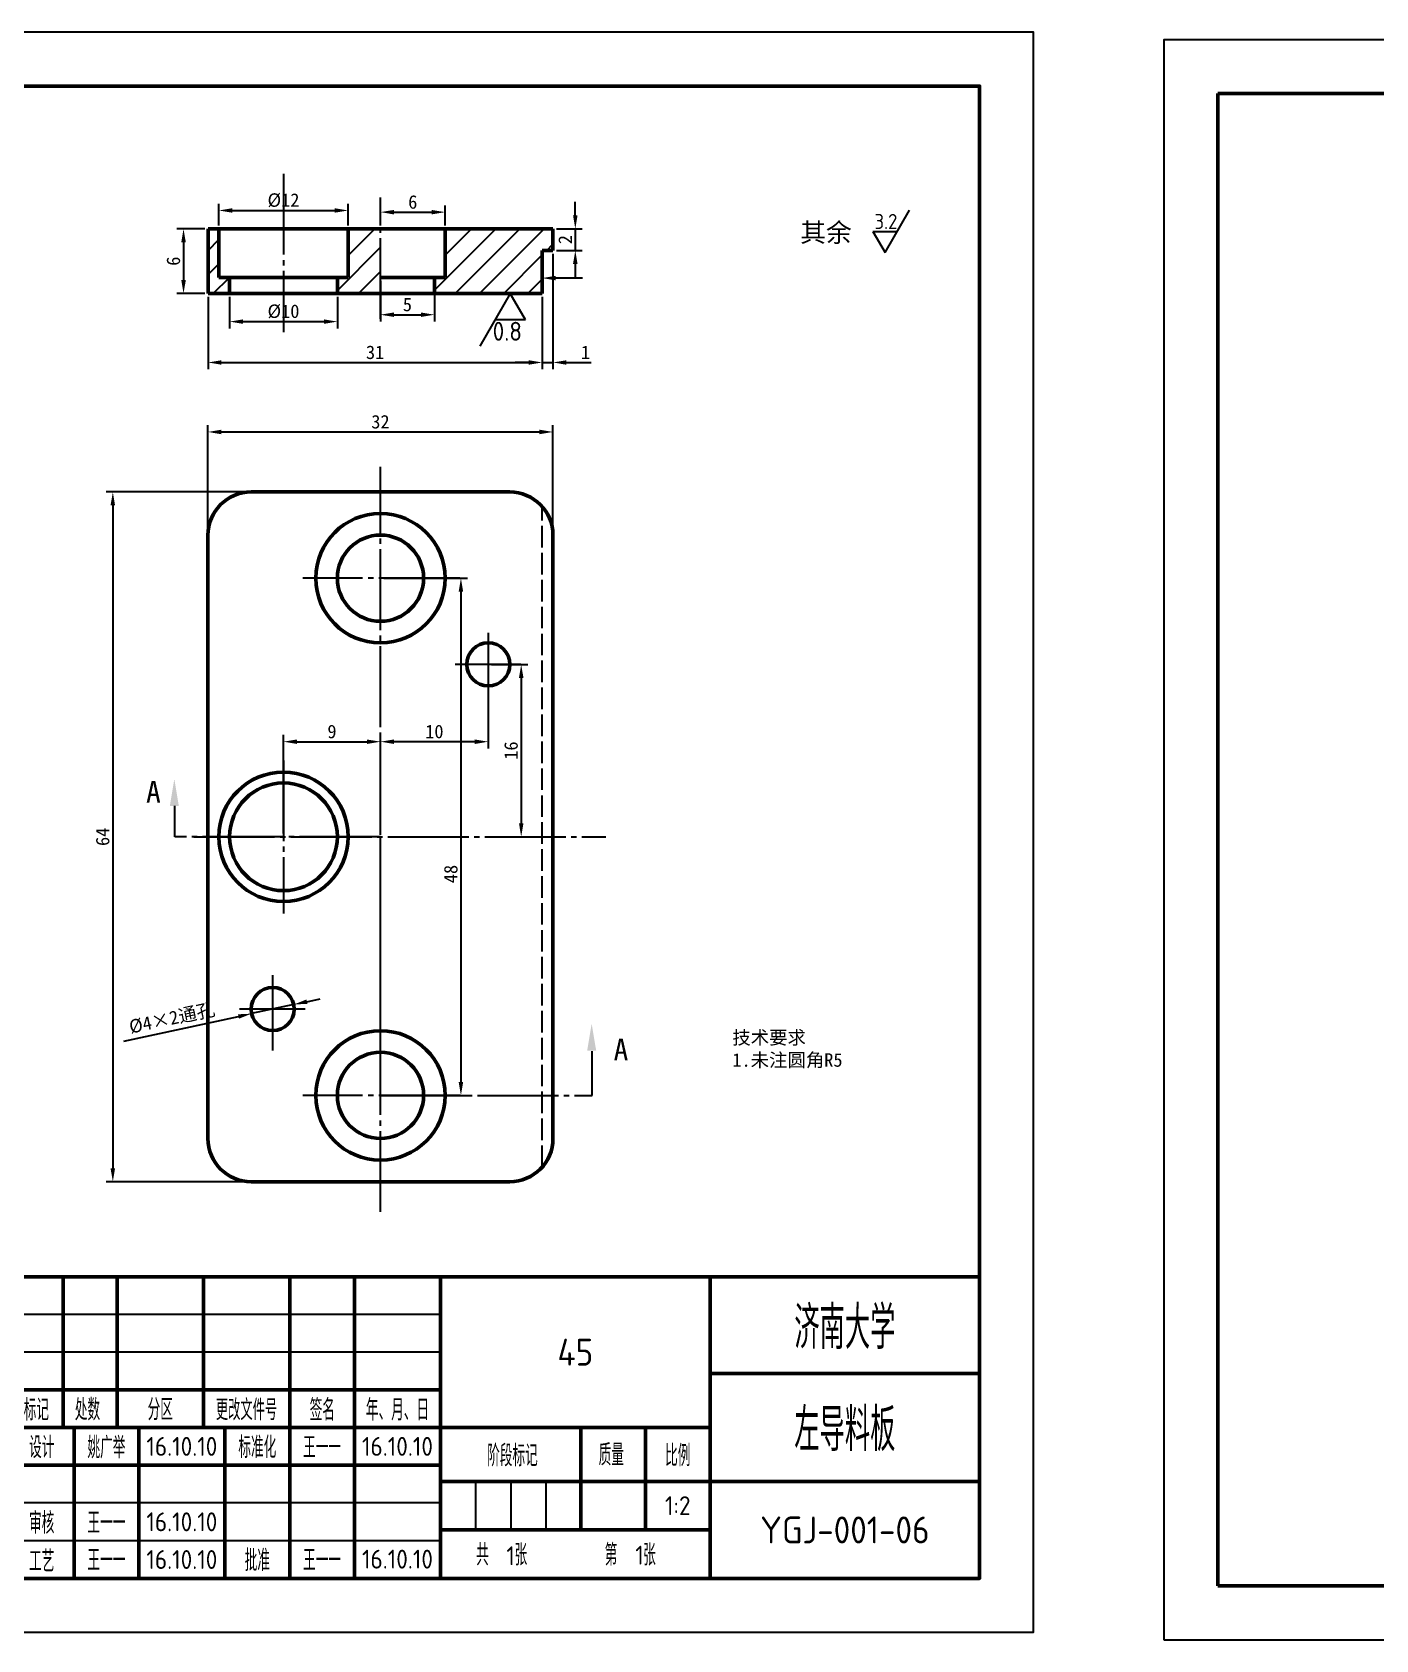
# Model space of a CAD drawing. Header units: millimetres. Extents: x 1179 to 3295, y -300 to 347.
# Drawn here: x 2664.8 to 2914.1, y 49 to 347.4 of the extents above; entities that cross this region are included whole.
import ezdxf
from ezdxf.enums import TextEntityAlignment as Align

# ---------------------------------------------------------------- set-up
doc = ezdxf.new("R2010")
doc.units = ezdxf.units.MM
doc.linetypes.add('点画线', pattern=[18, 15, -1, 1, -1])
doc.linetypes.add('虚线', pattern=[5, 4, -1])
for name, color, linetype in [('剖面线', 3, 'Continuous'), ('尺寸标注 @ 1', 6, 'Continuous'), ('文字', 7, 'Continuous'), ('标注', 3, 'Continuous'), ('点画线', 1, '点画线'), ('细实线', 1, 'Continuous'), ('虚线', 2, '虚线'), ('辅助线', 4, 'Continuous')]:
    doc.layers.add(name, color=color, linetype=linetype)
doc.layers.add('粗实线', color=7, linetype='Continuous', lineweight=50)
doc.styles.add('数字直体', font='isocp.shx')
doc.styles.add('汉字长仿宋体', font='hyswlongfangsong.ttf', dxfattribs={"width": 0.67})
doc.dimstyles.new('ISO-25', dxfattribs={"dimtxt": 2.5, "dimasz": 2.5, "dimexe": 1.25, "dimexo": 0.625, "dimtad": 1, "dimdsep": 46, "dimtxsty": 'Standard', "dimcen": 2.5, "dimadec": 0, "dimazin": 0, "dimtfac": 1, "dimtmove": 0, "dimatfit": 3, "dimfxl": 1, "dimarcsym": 0})

# ---------------------------------------------------------------- blocks, each defined once
blk = doc.blocks.new('不装订A3(带注释性)')
at = {"layer": '粗实线'}
for p, q in [((0, 277), (-400, 277)), ((-400, 277), (-400, 0)), ((0, 0), (0, 277)), ((0, 56), (-180, 56)), ((-180, 56), (-180, 0)), ((-180, 56), (-180, 28)), ((-170, 56), (-170, 28)), ((-160, 56), (-160, 28)), ((-144, 56), (-144, 28)), ((-128, 56), (-128, 0)), ((-116, 56), (-116, 0)), ((-100, 56), (-100, 0)), ((-50, 56), (-50, 0)), ((0, 0), (0, 56)), ((0, 38), (-50, 38)), ((-100, 35), (-180, 35)), ((-50, 28), (-180, 28)), ((-168, 28), (-168, 0)), ((-156, 28), (-156, 0)), ((-140, 28), (-140, 0)), ((-74, 28), (-74, 9)), ((-62, 28), (-62, 9)), ((-100, 21), (-180, 21)), ((0, 18), (-100, 18)), ((-50, 9), (-100, 9)), ((-400, 0), (0, 0)), ((-180, 0), (0, 0))]:
    blk.add_line(p, q, dxfattribs=at)
at = {"layer": '细实线'}
for p, q in [((-100, 49), (-180, 49)), ((-100, 42), (-180, 42)), ((-93.5, 18), (-93.5, 9)), ((-87, 18), (-87, 9)), ((-80.5, 18), (-80.5, 9)), ((-100, 14), (-180, 14)), ((-100, 7), (-180, 7))]:
    blk.add_line(p, q, dxfattribs=at)
at = {"layer": '辅助线'}
blk.add_lwpolyline([(-410, -10), (10, -10), (10, 287), (-410, 287)], close=True, dxfattribs=at)
at = {"layer": '文字', "style": '汉字长仿宋体', "width": 0.67}
for s, height, p in [('标记', 3.5, (-175, 31.5)), ('处数', 3.5, (-165.51, 31.5)), ('分区', 3.5, (-152, 31.5)), ('更改文件号', 3.4, (-136, 31.5)), ('签名', 3.5, (-121.94, 31.5)), ('年、月、日', 3.5, (-108, 31.5)), ('设计', 3.5, (-174, 24.5)), ('标准化', 3.5, (-134, 24.54)), ('阶段标记', 3.5, (-86.67, 23)), ('质量', 3.5, (-68.33, 23.13)), ('比例', 3.5, (-56, 23)), ('审核', 3.5, (-174, 10.5)), ('工艺', 3.5, (-174, 3.46)), ('批准', 3.5, (-134, 3.54))]:
    blk.add_text(s, height=height, dxfattribs=at).set_placement(p, align=Align.MIDDLE)
for s, p in [('共    张', (-93.4, 2.77)), ('第    张', (-69.55, 2.77))]:
    blk.add_text(s, height=3.5, dxfattribs=at).set_placement(p)
for tag, height, p in [('单位名称', 7, (-25, 47)), ('图名', 7, (-25, 28)), ('设计者', 3.5, (-162, 24.46)), ('标准化', 3.5, (-122, 24.46)), ('质量', 3.5, (-68, 13.5)), ('审核者', 3.5, (-162, 10.46)), ('工艺者', 3.5, (-162, 3.54)), ('批准者', 3.5, (-122, 3.54))]:
    blk.add_attdef(tag, text='', height=height, dxfattribs=at).set_placement(p, align=Align.MIDDLE)
at = {"layer": '文字', "style": '数字直体'}
for tag, height, p in [('45', 5, (-75, 42)), ('16.10.10', 3.5, (-148, 24.5)), ('16.10.10', 3.5, (-108, 24.5)), ('1:1', 3.5, (-56, 13.5)), ('16.10.10', 3.5, (-148, 10.5)), ('001', 5, (-25, 9)), ('1', 3.5, (-63.1, 4.31)), ('16.10.10', 3.5, (-148, 3.5)), ('16.10.10', 3.5, (-108, 3.57)), ('1', 3.5, (-87.01, 4.2))]:
    blk.add_attdef(tag, text='', height=height, dxfattribs=at).set_placement(p, align=Align.MIDDLE)
blk = doc.blocks.new('不装订A4(带注释性)')
at = {"layer": '粗实线'}
for p, q in [((0, 56), (-180, 56)), ((-180, 56), (-180, 0)), ((-180, 56), (-180, 28)), ((-170, 56), (-170, 28)), ((-160, 56), (-160, 28)), ((-144, 56), (-144, 28)), ((-128, 56), (-128, 0)), ((-116, 56), (-116, 0)), ((-100, 56), (-100, 0)), ((-50, 56), (-50, 0)), ((0, 0), (0, 56)), ((0, 38), (-50, 38)), ((-100, 35), (-180, 35)), ((-50, 28), (-180, 28)), ((-168, 28), (-168, 0)), ((-156, 28), (-156, 0)), ((-140, 28), (-140, 0)), ((-74, 28), (-74, 9)), ((-62, 28), (-62, 9)), ((-100, 21), (-180, 21)), ((0, 18), (-100, 18)), ((-50, 9), (-100, 9)), ((-180, 0), (0, 0))]:
    blk.add_line(p, q, dxfattribs=at)
blk.add_lwpolyline([(-190, 0), (0, 0), (0, 277), (-190, 277)], close=True, dxfattribs=at)
at = {"layer": '细实线'}
for p, q in [((-100, 49), (-180, 49)), ((-100, 42), (-180, 42)), ((-93.5, 18), (-93.5, 9)), ((-87, 18), (-87, 9)), ((-80.5, 18), (-80.5, 9)), ((-100, 14), (-180, 14)), ((-100, 7), (-180, 7))]:
    blk.add_line(p, q, dxfattribs=at)
at = {"layer": '辅助线'}
blk.add_lwpolyline([(-200, -10), (10, -10), (10, 287), (-200, 287)], close=True, dxfattribs=at)
at = {"layer": '文字', "style": '汉字长仿宋体', "width": 0.67}
for s, height, p in [('标记', 3.5, (-175, 31.5)), ('处数', 3.5, (-165.51, 31.5)), ('分区', 3.5, (-152, 31.5)), ('更改文件号', 3.4, (-136, 31.5)), ('签名', 3.5, (-121.94, 31.5)), ('年、月、日', 3.5, (-108, 31.5)), ('设计', 3.5, (-174, 24.5)), ('标准化', 3.5, (-134, 24.54)), ('阶段标记', 3.5, (-86.67, 23)), ('质量', 3.5, (-68.33, 23.13)), ('比例', 3.5, (-56, 23)), ('审核', 3.5, (-174, 10.5)), ('工艺', 3.5, (-174, 3.46)), ('批准', 3.5, (-134, 3.54))]:
    blk.add_text(s, height=height, dxfattribs=at).set_placement(p, align=Align.MIDDLE)
for s, p in [('共    张', (-93.4, 2.77)), ('第    张', (-69.55, 2.77))]:
    blk.add_text(s, height=3.5, dxfattribs=at).set_placement(p)
for tag, height, p in [('单位名称', 7, (-25, 47)), ('图名', 7, (-25, 28)), ('设计者', 3.5, (-162, 24.46)), ('标准化', 3.5, (-122, 24.46)), ('质量', 3.5, (-68, 13.5)), ('审核者', 3.5, (-162, 10.46)), ('工艺者', 3.5, (-162, 3.54)), ('批准者', 3.5, (-122, 3.54))]:
    blk.add_attdef(tag, text='', height=height, dxfattribs=at).set_placement(p, align=Align.MIDDLE)
at = {"layer": '文字', "style": '数字直体'}
for tag, height, p in [('45', 5, (-75, 42)), ('16.10.10', 3.5, (-148, 24.5)), ('16.10.10', 3.5, (-108, 24.5)), ('1:1', 3.5, (-56, 13.5)), ('16.10.10', 3.5, (-148, 10.5)), ('001', 5, (-25, 9)), ('1', 3.5, (-63.1, 4.31)), ('16.10.10', 3.5, (-148, 3.5)), ('16.10.10', 3.5, (-108, 3.57)), ('1', 3.5, (-87.01, 4.2))]:
    blk.add_attdef(tag, text='', height=height, dxfattribs=at).set_placement(p, align=Align.MIDDLE)
blk = doc.blocks.new('*D91')
at = {"layer": 'Defpoints', "color": 0, "transparency": 16777216}
for p in [(2761.45, 273.17), (2697.45, 254.03), (2761.45, 254.03)]:
    blk.add_point(p, dxfattribs=at)
at = {"layer": '标注', "color": 0, "lineweight": -2, "transparency": 16777216}
for p, q in [((2697.45, 254.65), (2697.45, 274.42)), ((2699.95, 273.17), (2758.95, 273.17)), ((2761.45, 254.65), (2761.45, 274.42))]:
    blk.add_line(p, q, dxfattribs=at)
at = {"layer": '标注', "color": 0, "transparency": 16777216}
for points in [[(2699.95, 273.59), (2699.95, 272.75), (2697.45, 273.17)], [(2758.95, 273.59), (2758.95, 272.75), (2761.45, 273.17)]]:
    blk.add_solid(points, dxfattribs=at)
at = {"layer": '标注', "color": 0, "transparency": 16777216, "insert": (2729.45, 275.05), "char_height": 2.5, "attachment_point": 5}
blk.add_mtext('32', dxfattribs=at)
blk = doc.blocks.new('*D92')
at = {"layer": 'Defpoints', "color": 0, "transparency": 16777216}
for p in [(2729.45, 215.68), (2711.46, 198.03), (2729.45, 198.03)]:
    blk.add_point(p, dxfattribs=at)
at = {"layer": '标注', "color": 0, "lineweight": -2, "transparency": 16777216}
for p, q in [((2711.46, 198.65), (2711.46, 216.93)), ((2713.96, 215.68), (2726.95, 215.68)), ((2729.45, 198.65), (2729.45, 216.93))]:
    blk.add_line(p, q, dxfattribs=at)
at = {"layer": '标注', "color": 0, "transparency": 16777216}
for points in [[(2713.96, 216.09), (2713.96, 215.26), (2711.46, 215.68)], [(2726.95, 216.09), (2726.95, 215.26), (2729.45, 215.68)]]:
    blk.add_solid(points, dxfattribs=at)
at = {"layer": '标注', "color": 0, "transparency": 16777216, "insert": (2720.46, 217.55), "char_height": 2.5, "attachment_point": 5}
blk.add_mtext('9', dxfattribs=at)
blk = doc.blocks.new('*D93')
at = {"layer": 'Defpoints', "color": 0, "transparency": 16777216}
for p in [(2749.46, 230.03), (2729.45, 215.68), (2729.45, 198.03)]:
    blk.add_point(p, dxfattribs=at)
at = {"layer": '标注', "color": 0, "lineweight": -2, "transparency": 16777216}
for p, q in [((2749.46, 229.4), (2749.46, 214.43)), ((2729.45, 198.65), (2729.45, 216.93)), ((2746.96, 215.68), (2731.95, 215.68))]:
    blk.add_line(p, q, dxfattribs=at)
at = {"layer": '标注', "color": 0, "transparency": 16777216}
for points in [[(2731.95, 216.09), (2731.95, 215.26), (2729.45, 215.68)], [(2746.96, 216.09), (2746.96, 215.26), (2749.46, 215.68)]]:
    blk.add_solid(points, dxfattribs=at)
at = {"layer": '标注', "color": 0, "transparency": 16777216, "insert": (2739.45, 217.55), "char_height": 2.5, "attachment_point": 5}
blk.add_mtext('10', dxfattribs=at)
blk = doc.blocks.new('*D89')
at = {"layer": 'Defpoints', "color": 0, "transparency": 16777216}
for p in [(2749.46, 230.03), (2749.46, 198.03), (2755.56, 198.03)]:
    blk.add_point(p, dxfattribs=at)
at = {"layer": '标注', "color": 0, "lineweight": -2, "transparency": 16777216}
for p, q in [((2750.08, 230.03), (2756.81, 230.03)), ((2755.56, 227.53), (2755.56, 200.53)), ((2750.08, 198.03), (2756.81, 198.03))]:
    blk.add_line(p, q, dxfattribs=at)
at = {"layer": '标注', "color": 0, "transparency": 16777216}
for points in [[(2755.15, 227.53), (2755.98, 227.53), (2755.56, 230.03)], [(2755.15, 200.53), (2755.98, 200.53), (2755.56, 198.03)]]:
    blk.add_solid(points, dxfattribs=at)
at = {"layer": '标注', "color": 0, "transparency": 16777216, "insert": (2753.69, 214.03), "char_height": 2.5, "attachment_point": 5, "rotation": 90}
blk.add_mtext('16', dxfattribs=at)
blk = doc.blocks.new('*D94')
at = {"layer": 'Defpoints', "color": 0, "transparency": 16777216}
for p in [(2729.45, 246.03), (2729.45, 150.03), (2744.38, 150.03)]:
    blk.add_point(p, dxfattribs=at)
at = {"layer": '标注', "color": 0, "lineweight": -2, "transparency": 16777216}
for p, q in [((2730.08, 246.03), (2745.63, 246.03)), ((2744.38, 243.53), (2744.38, 152.53)), ((2730.08, 150.03), (2745.63, 150.03))]:
    blk.add_line(p, q, dxfattribs=at)
at = {"layer": '标注', "color": 0, "transparency": 16777216}
for points in [[(2743.96, 243.53), (2744.8, 243.53), (2744.38, 246.03)], [(2743.96, 152.53), (2744.8, 152.53), (2744.38, 150.03)]]:
    blk.add_solid(points, dxfattribs=at)
at = {"layer": '标注', "color": 0, "transparency": 16777216, "insert": (2742.51, 191.12), "char_height": 2.5, "attachment_point": 5, "rotation": 90}
blk.add_mtext('48', dxfattribs=at)
blk = doc.blocks.new('*D95')
at = {"layer": 'Defpoints', "color": 0, "transparency": 16777216}
for p in [(2705.45, 262.03), (2679.8, 134.01), (2705.45, 134.01)]:
    blk.add_point(p, dxfattribs=at)
at = {"layer": '标注', "color": 0, "lineweight": -2, "transparency": 16777216}
for p, q in [((2704.83, 262.03), (2678.55, 262.03)), ((2679.8, 259.53), (2679.8, 136.51)), ((2704.83, 134.01), (2678.55, 134.01))]:
    blk.add_line(p, q, dxfattribs=at)
at = {"layer": '标注', "color": 0, "transparency": 16777216}
for points in [[(2679.38, 259.53), (2680.22, 259.53), (2679.8, 262.03)], [(2679.38, 136.51), (2680.22, 136.51), (2679.8, 134.01)]]:
    blk.add_solid(points, dxfattribs=at)
at = {"layer": '标注', "color": 0, "transparency": 16777216, "insert": (2677.92, 198.02), "char_height": 2.5, "attachment_point": 5, "rotation": 90}
blk.add_mtext('64', dxfattribs=at)
blk = doc.blocks.new('*D90')
at = {"layer": 'Defpoints', "color": 0, "transparency": 16777216}
for p in [(2705.55, 165.2), (2713.37, 166.9)]:
    blk.add_point(p, dxfattribs=at)
at = {"layer": '标注', "color": 0, "lineweight": -2, "transparency": 16777216}
for p, q in [((2715.82, 167.42), (2718.26, 167.95)), ((2681.84, 160.07), (2703.11, 164.67)), ((2713.37, 166.9), (2705.55, 165.2))]:
    blk.add_line(p, q, dxfattribs=at)
at = {"layer": '标注', "color": 0, "transparency": 16777216}
for points in [[(2715.73, 167.83), (2715.9, 167.02), (2713.37, 166.9)], [(2703.02, 165.08), (2703.2, 164.27), (2705.55, 165.2)]]:
    blk.add_solid(points, dxfattribs=at)
at = {"layer": '标注', "color": 0, "transparency": 16777216, "insert": (2690.78, 164.28), "char_height": 2.5, "attachment_point": 5, "rotation": 12.214}
blk.add_mtext('%%C4{\\fSimSun|b0|i0|c134|p2;×}2{\\fSimSun|b0|i0|c134|p2;通孔}', dxfattribs=at)
blk = doc.blocks.new('*D96')
at = {"layer": 'Defpoints', "color": 0, "transparency": 16777216}
for p in [(2701.46, 298.87), (2721.46, 298.87), (2721.46, 293.65)]:
    blk.add_point(p, dxfattribs=at)
at = {"layer": '标注', "color": 0, "lineweight": -2, "transparency": 16777216}
for p, q in [((2701.46, 298.25), (2701.46, 292.4)), ((2721.46, 298.25), (2721.46, 292.4)), ((2703.96, 293.65), (2718.96, 293.65))]:
    blk.add_line(p, q, dxfattribs=at)
at = {"layer": '标注', "color": 0, "transparency": 16777216}
for points in [[(2703.96, 294.07), (2703.96, 293.24), (2701.46, 293.65)], [(2718.96, 294.07), (2718.96, 293.24), (2721.46, 293.65)]]:
    blk.add_solid(points, dxfattribs=at)
at = {"layer": '标注', "color": 0, "transparency": 16777216, "insert": (2711.46, 295.53), "char_height": 2.5, "attachment_point": 5}
blk.add_mtext('%%C10', dxfattribs=at)
blk = doc.blocks.new('*D97')
at = {"layer": 'Defpoints', "color": 0, "transparency": 16777216}
for p in [(2723.46, 314.28), (2699.46, 310.87), (2723.46, 310.87)]:
    blk.add_point(p, dxfattribs=at)
at = {"layer": '标注', "color": 0, "lineweight": -2, "transparency": 16777216}
for p, q in [((2699.46, 311.5), (2699.46, 315.53)), ((2701.96, 314.28), (2720.96, 314.28)), ((2723.46, 311.5), (2723.46, 315.53))]:
    blk.add_line(p, q, dxfattribs=at)
at = {"layer": '标注', "color": 0, "transparency": 16777216}
for points in [[(2701.96, 314.7), (2701.96, 313.87), (2699.46, 314.28)], [(2720.96, 314.7), (2720.96, 313.87), (2723.46, 314.28)]]:
    blk.add_solid(points, dxfattribs=at)
at = {"layer": '标注', "color": 0, "transparency": 16777216, "insert": (2711.46, 316.16), "char_height": 2.5, "attachment_point": 5}
blk.add_mtext('%%C12', dxfattribs=at)
blk = doc.blocks.new('*D98')
at = {"layer": 'Defpoints', "color": 0, "transparency": 16777216}
for p in [(2697.46, 310.87), (2692.92, 298.87), (2697.46, 298.87)]:
    blk.add_point(p, dxfattribs=at)
at = {"layer": '标注', "color": 0, "lineweight": -2, "transparency": 16777216}
for p, q in [((2696.84, 310.87), (2691.67, 310.87)), ((2692.92, 308.37), (2692.92, 301.37)), ((2696.84, 298.87), (2691.67, 298.87))]:
    blk.add_line(p, q, dxfattribs=at)
at = {"layer": '标注', "color": 0, "transparency": 16777216}
for points in [[(2692.5, 308.37), (2693.34, 308.37), (2692.92, 310.87)], [(2692.5, 301.37), (2693.34, 301.37), (2692.92, 298.87)]]:
    blk.add_solid(points, dxfattribs=at)
at = {"layer": '标注', "color": 0, "transparency": 16777216, "insert": (2691.04, 304.87), "char_height": 2.5, "attachment_point": 5, "rotation": 90}
blk.add_mtext('6', dxfattribs=at)
blk = doc.blocks.new('*D99')
at = {"layer": 'Defpoints', "color": 0, "transparency": 16777216}
for p in [(2741.45, 313.97), (2729.45, 310.87), (2741.45, 310.87)]:
    blk.add_point(p, dxfattribs=at)
at = {"layer": '标注', "color": 0, "lineweight": -2, "transparency": 16777216}
for p, q in [((2729.45, 311.5), (2729.45, 315.22)), ((2731.95, 313.97), (2738.95, 313.97)), ((2741.45, 311.5), (2741.45, 315.22))]:
    blk.add_line(p, q, dxfattribs=at)
at = {"layer": '标注', "color": 0, "transparency": 16777216}
for points in [[(2731.95, 314.38), (2731.95, 313.55), (2729.45, 313.97)], [(2738.95, 314.38), (2738.95, 313.55), (2741.45, 313.97)]]:
    blk.add_solid(points, dxfattribs=at)
at = {"layer": '标注', "color": 0, "transparency": 16777216, "insert": (2735.45, 315.84), "char_height": 2.5, "attachment_point": 5}
blk.add_mtext('6', dxfattribs=at)
blk = doc.blocks.new('*D100')
at = {"layer": 'Defpoints', "color": 0, "transparency": 16777216}
for p in [(2729.45, 301.87), (2739.45, 301.87), (2739.45, 294.93)]:
    blk.add_point(p, dxfattribs=at)
at = {"layer": '标注', "color": 0, "lineweight": -2, "transparency": 16777216}
for p, q in [((2729.45, 301.25), (2729.45, 293.68)), ((2739.45, 301.25), (2739.45, 293.68)), ((2731.95, 294.93), (2736.95, 294.93))]:
    blk.add_line(p, q, dxfattribs=at)
at = {"layer": '标注', "color": 0, "transparency": 16777216}
for points in [[(2731.95, 295.35), (2731.95, 294.52), (2729.45, 294.93)], [(2736.95, 295.35), (2736.95, 294.52), (2739.45, 294.93)]]:
    blk.add_solid(points, dxfattribs=at)
at = {"layer": '标注', "color": 0, "transparency": 16777216, "insert": (2734.45, 296.81), "char_height": 2.5, "attachment_point": 5}
blk.add_mtext('5', dxfattribs=at)
blk = doc.blocks.new('*D101')
at = {"layer": 'Defpoints', "color": 0, "transparency": 16777216}
for p in [(2761.46, 310.87), (2761.46, 306.87), (2765.6, 306.87)]:
    blk.add_point(p, dxfattribs=at)
at = {"layer": '标注', "color": 0, "lineweight": -2, "transparency": 16777216}
for p, q in [((2765.6, 313.37), (2765.6, 315.87)), ((2762.09, 310.87), (2766.85, 310.87)), ((2765.6, 310.87), (2765.6, 306.87)), ((2762.09, 306.87), (2766.85, 306.87)), ((2765.6, 304.37), (2765.6, 301.87))]:
    blk.add_line(p, q, dxfattribs=at)
at = {"layer": '标注', "color": 0, "transparency": 16777216}
for points in [[(2765.18, 313.37), (2766.01, 313.37), (2765.6, 310.87)], [(2765.18, 304.37), (2766.01, 304.37), (2765.6, 306.87)]]:
    blk.add_solid(points, dxfattribs=at)
at = {"layer": '标注', "color": 0, "transparency": 16777216, "insert": (2763.72, 308.87), "char_height": 2.5, "attachment_point": 5, "rotation": 90}
blk.add_mtext('2', dxfattribs=at)
blk = doc.blocks.new('*D102')
at = {"layer": 'Defpoints', "color": 0, "transparency": 16777216}
for p in [(2697.46, 298.87), (2759.46, 298.87), (2759.46, 286.07)]:
    blk.add_point(p, dxfattribs=at)
at = {"layer": '标注', "color": 0, "lineweight": -2, "transparency": 16777216}
for p, q in [((2697.46, 298.25), (2697.46, 284.82)), ((2759.46, 298.25), (2759.46, 284.82)), ((2699.96, 286.07), (2756.96, 286.07))]:
    blk.add_line(p, q, dxfattribs=at)
at = {"layer": '标注', "color": 0, "transparency": 16777216}
for points in [[(2699.96, 286.48), (2699.96, 285.65), (2697.46, 286.07)], [(2756.96, 286.48), (2756.96, 285.65), (2759.46, 286.07)]]:
    blk.add_solid(points, dxfattribs=at)
at = {"layer": '标注', "color": 0, "transparency": 16777216, "insert": (2728.46, 287.94), "char_height": 2.5, "attachment_point": 5}
blk.add_mtext('31', dxfattribs=at)
blk = doc.blocks.new('*D103')
at = {"layer": 'Defpoints', "color": 0, "transparency": 16777216}
for p in [(2761.46, 306.87), (2759.46, 298.87), (2761.46, 286.07)]:
    blk.add_point(p, dxfattribs=at)
at = {"layer": '标注', "color": 0, "lineweight": -2, "transparency": 16777216}
for p, q in [((2761.46, 306.25), (2761.46, 284.82)), ((2759.46, 298.25), (2759.46, 284.82)), ((2756.96, 286.07), (2754.46, 286.07)), ((2759.46, 286.07), (2761.46, 286.07)), ((2763.96, 286.07), (2768.54, 286.07))]:
    blk.add_line(p, q, dxfattribs=at)
at = {"layer": '标注', "color": 0, "transparency": 16777216}
for points in [[(2756.96, 286.48), (2756.96, 285.65), (2759.46, 286.07)], [(2763.96, 286.48), (2763.96, 285.65), (2761.46, 286.07)]]:
    blk.add_solid(points, dxfattribs=at)
at = {"layer": '标注', "color": 0, "transparency": 16777216, "insert": (2767.5, 287.94), "char_height": 2.5, "attachment_point": 5}
blk.add_mtext('1', dxfattribs=at)

msp = doc.modelspace()

# ---------------------------------------------------------------- hatches: boundary and pattern name
at = {"layer": '剖面线'}
h = msp.add_hatch(dxfattribs=at)
h.set_pattern_fill('ANSI31', color=256)
h.set_pattern_definition([(45, (1657.2832, -46.3063), (-2.245064, 2.245064), [])])
h.paths.add_polyline_path([(2699.461, 310.87), (2697.461, 310.87), (2697.461, 298.87), (2701.461, 298.87), (2701.461, 301.87), (2699.461, 301.87)])
h.paths.add_polyline_path([(2723.461, 301.87), (2721.461, 301.87), (2721.461, 298.87), (2729.453, 298.87), (2729.453, 310.87), (2723.461, 310.87)])
h.paths.add_polyline_path([(2759.461, 298.87), (2759.461, 306.87), (2761.461, 306.87), (2761.461, 310.87), (2741.453, 310.87), (2741.453, 301.87), (2739.453, 301.87), (2739.453, 298.87)])

# ---------------------------------------------------------------- linework, layer by layer
at = {"layer": '文字'}
for p, q in [((2823.081, 306.474), (2827.608, 314.314)), ((2820.818, 310.394), (2825.344, 310.394)), ((2820.818, 310.394), (2823.081, 306.474))]:
    msp.add_line(p, q, dxfattribs=at)
at = {"layer": '标注'}
for p, q in [((2766.961, 301.691), (2761.961, 301.691)), ((2753.527, 298.87), (2747.869, 289.07)), ((2756.356, 293.97), (2753.527, 298.87)), ((2756.356, 293.97), (2750.698, 293.97)), ((2691.295, 198.029), (2691.295, 203.788)), ((2768.699, 150.029), (2768.699, 158.254))]:
    msp.add_line(p, q, dxfattribs=at)
at = {"layer": '标注', "linetype": '点画线'}
for p, q in [((2729.453, 198.029), (2691.295, 198.029)), ((2729.453, 150.029), (2729.453, 198.029)), ((2729.453, 150.029), (2768.699, 150.029))]:
    msp.add_line(p, q, dxfattribs=at)
at = {"layer": '标注'}
for points in [[(2761.961, 302.149), (2761.961, 301.316), (2759.461, 301.732)], [(2692.046, 203.759), (2690.379, 203.759), (2691.212, 208.759)], [(2769.471, 158.355), (2767.804, 158.355), (2768.637, 163.355)]]:
    msp.add_solid(points, dxfattribs=at)
at = {"layer": '点画线'}
for p, q in [((2711.461, 321.082), (2711.461, 291.664)), ((2729.453, 294.153), (2729.453, 316.716)), ((2729.453, 128.396), (2729.453, 266.699)), ((2744.147, 246.029), (2715.053, 246.029)), ((2749.456, 235.866), (2749.456, 222.839)), ((2755.503, 230.029), (2743.303, 230.029)), ((2711.461, 212.22), (2711.462, 183.821)), ((2694.825, 198.029), (2771.284, 198.029)), ((2709.464, 158.377), (2709.464, 172.327)), ((2715.511, 166.05), (2703.311, 166.05)), ((2713.464, 166.048), (2705.475, 166.052)), ((2744.147, 150.029), (2715.053, 150.029))]:
    msp.add_line(p, q, dxfattribs=at)
at = {"layer": '粗实线'}
for p, q in [((2697.461, 310.87), (2699.461, 310.87)), ((2697.461, 310.87), (2697.461, 298.87)), ((2723.461, 310.87), (2699.461, 310.87)), ((2699.461, 310.87), (2699.461, 301.87)), ((2699.461, 310.87), (2711.461, 310.87)), ((2723.461, 310.87), (2761.461, 310.87)), ((2723.461, 301.87), (2723.461, 310.87)), ((2741.453, 301.87), (2741.453, 310.87)), ((2761.461, 310.87), (2761.461, 306.87)), ((2759.461, 298.87), (2759.461, 306.87)), ((2761.461, 306.87), (2759.461, 306.87)), ((2699.461, 301.87), (2703.461, 301.87)), ((2701.461, 301.87), (2701.461, 298.87)), ((2719.461, 301.87), (2703.461, 301.87)), ((2719.461, 301.87), (2711.461, 301.87)), ((2719.461, 301.87), (2723.461, 301.87)), ((2721.461, 301.87), (2721.461, 298.87)), ((2737.453, 301.87), (2729.453, 301.87)), ((2737.453, 301.87), (2741.453, 301.87)), ((2739.453, 301.87), (2739.453, 298.87)), ((2759.461, 298.87), (2697.461, 298.87)), ((2753.453, 262.029), (2705.453, 262.029)), ((2697.453, 198.029), (2697.453, 254.029)), ((2761.453, 254.029), (2761.453, 142.012)), ((2697.453, 142.012), (2697.453, 198.029)), ((2753.453, 134.012), (2705.453, 134.012))]:
    msp.add_line(p, q, dxfattribs=at)
for centre, radius in [((2729.453, 246.029), 12), ((2729.453, 246.029), 8), ((2749.456, 230.029), 4), ((2711.462, 198.029), 12), ((2711.462, 198.029), 10), ((2709.464, 166.05), 4), ((2729.453, 150.029), 12), ((2729.453, 150.029), 8)]:
    msp.add_circle(centre, radius, dxfattribs=at)
for centre, start, end in [((2705.453, 254.029), 90, 180), ((2753.453, 254.029), 0, 90), ((2705.453, 142.012), 180, 270), ((2753.453, 142.012), 270, 0)]:
    msp.add_arc(centre, 8, start, end, dxfattribs=at)
at = {"layer": '虚线'}
msp.add_line((2759.453, 136.721), (2759.453, 259.32), dxfattribs=at)

# ---------------------------------------------------------------- block references
at = {"layer": '尺寸标注 @ 1'}
ref = msp.add_blockref('不装订A4(带注释性)', (2840.61, 60.379), dxfattribs=at)
ref.add_attrib('工艺者', '王一一', dxfattribs={"layer": '文字', "height": 3.5, "style": '汉字长仿宋体', "width": 0.67}).set_placement((2678.61, 63.915), align=Align.MIDDLE)
ref.add_attrib('审核者', '王一一', dxfattribs={"layer": '文字', "height": 3.5, "style": '汉字长仿宋体', "width": 0.67}).set_placement((2678.61, 70.843), align=Align.MIDDLE)
ref.add_attrib('设计者', '姚广举', dxfattribs={"layer": '文字', "height": 3.5, "style": '汉字长仿宋体', "width": 0.67}).set_placement((2678.61, 84.843), align=Align.MIDDLE)
ref.add_attrib('16.10.10', '16.10.10', dxfattribs={"layer": '文字', "height": 3.5, "style": '数字直体'}).set_placement((2692.61, 84.879), align=Align.MIDDLE)
ref.add_attrib('批准者', '王一一', dxfattribs={"layer": '文字', "height": 3.5, "style": '汉字长仿宋体', "width": 0.67}).set_placement((2718.61, 63.915), align=Align.MIDDLE)
ref.add_attrib('标准化', '王一一', dxfattribs={"layer": '文字', "height": 3.5, "style": '汉字长仿宋体', "width": 0.67}).set_placement((2718.61, 84.843), align=Align.MIDDLE)
ref.add_attrib('1:1', '1:2', dxfattribs={"layer": '文字', "height": 3.5, "style": '数字直体'}).set_placement((2784.61, 73.879), align=Align.MIDDLE)
ref.add_attrib('1', '1', dxfattribs={"layer": '文字', "height": 3.5, "style": '数字直体'}).set_placement((2753.603, 64.579), align=Align.MIDDLE)
ref.add_attrib('1', '1', dxfattribs={"layer": '文字', "height": 3.5, "style": '数字直体'}).set_placement((2777.508, 64.689), align=Align.MIDDLE)
ref.add_attrib('16.10.10', '16.10.10', dxfattribs={"layer": '文字', "height": 3.5, "style": '数字直体'}).set_placement((2692.61, 70.879), align=Align.MIDDLE)
ref.add_attrib('16.10.10', '16.10.10', dxfattribs={"layer": '文字', "height": 3.5, "style": '数字直体'}).set_placement((2692.61, 63.879), align=Align.MIDDLE)
ref.add_attrib('16.10.10', '16.10.10', dxfattribs={"layer": '文字', "height": 3.5, "style": '数字直体'}).set_placement((2732.61, 84.879), align=Align.MIDDLE)
ref.add_attrib('16.10.10', '16.10.10', dxfattribs={"layer": '文字', "height": 3.5, "style": '数字直体'}).set_placement((2732.61, 63.951), align=Align.MIDDLE)
ref.add_attrib('单位名称', '济南大学', dxfattribs={"layer": '文字', "height": 7, "style": '汉字长仿宋体', "width": 0.67}).set_placement((2815.61, 107.379), align=Align.MIDDLE)
ref.add_attrib('图名', '左导料板', dxfattribs={"layer": '文字', "height": 7, "style": '汉字长仿宋体', "width": 0.67}).set_placement((2815.61, 88.379), align=Align.MIDDLE)
ref.add_attrib('001', 'YGJ-001-06', dxfattribs={"layer": '文字', "height": 5, "style": '数字直体'}).set_placement((2815.61, 69.379), align=Align.MIDDLE)
ref.add_attrib('45', '45', dxfattribs={"layer": '文字', "height": 5, "style": '数字直体'}).set_placement((2765.61, 102.379), align=Align.MIDDLE)
ref = msp.add_blockref('不装订A3(带注释性)', (3284.791, 58.972), dxfattribs=at)
ref.add_attrib('45', 'HT 200', dxfattribs={"layer": '文字', "height": 5, "style": '数字直体'}).set_placement((3209.791, 100.972), align=Align.MIDDLE)
ref.add_attrib('001', 'YGJ-001-07', dxfattribs={"layer": '文字', "height": 5, "style": '数字直体'}).set_placement((3259.791, 67.972), align=Align.MIDDLE)
ref.add_attrib('图名', '上模座', dxfattribs={"layer": '文字', "height": 7, "style": '汉字长仿宋体', "width": 0.67}).set_placement((3259.791, 86.972), align=Align.MIDDLE)
ref.add_attrib('单位名称', '济南大学', dxfattribs={"layer": '文字', "height": 7, "style": '汉字长仿宋体', "width": 0.67}).set_placement((3259.791, 105.972), align=Align.MIDDLE)
ref.add_attrib('16.10.10', '16.10.10', dxfattribs={"layer": '文字', "height": 3.5, "style": '数字直体'}).set_placement((3176.791, 62.544), align=Align.MIDDLE)
ref.add_attrib('16.10.10', '16.10.10', dxfattribs={"layer": '文字', "height": 3.5, "style": '数字直体'}).set_placement((3176.791, 83.472), align=Align.MIDDLE)
ref.add_attrib('16.10.10', '16.10.10', dxfattribs={"layer": '文字', "height": 3.5, "style": '数字直体'}).set_placement((3136.791, 62.472), align=Align.MIDDLE)
ref.add_attrib('16.10.10', '16.10.10', dxfattribs={"layer": '文字', "height": 3.5, "style": '数字直体'}).set_placement((3136.791, 69.472), align=Align.MIDDLE)
ref.add_attrib('1', '1', dxfattribs={"layer": '文字', "height": 3.5, "style": '数字直体'}).set_placement((3221.69, 63.282), align=Align.MIDDLE)
ref.add_attrib('1', '1', dxfattribs={"layer": '文字', "height": 3.5, "style": '数字直体'}).set_placement((3197.785, 63.172), align=Align.MIDDLE)
ref.add_attrib('1:1', '1:2', dxfattribs={"layer": '文字', "height": 3.5, "style": '数字直体'}).set_placement((3228.791, 72.472), align=Align.MIDDLE)
ref.add_attrib('标准化', '王一一', dxfattribs={"layer": '文字', "height": 3.5, "style": '汉字长仿宋体', "width": 0.67}).set_placement((3162.791, 83.436), align=Align.MIDDLE)
ref.add_attrib('批准者', '王一一', dxfattribs={"layer": '文字', "height": 3.5, "style": '汉字长仿宋体', "width": 0.67}).set_placement((3162.791, 62.508), align=Align.MIDDLE)
ref.add_attrib('16.10.10', '16.10.10', dxfattribs={"layer": '文字', "height": 3.5, "style": '数字直体'}).set_placement((3136.791, 83.472), align=Align.MIDDLE)
ref.add_attrib('设计者', '姚广举', dxfattribs={"layer": '文字', "height": 3.5, "style": '汉字长仿宋体', "width": 0.67}).set_placement((3122.791, 83.436), align=Align.MIDDLE)
ref.add_attrib('审核者', '王一一', dxfattribs={"layer": '文字', "height": 3.5, "style": '汉字长仿宋体', "width": 0.67}).set_placement((3122.791, 69.436), align=Align.MIDDLE)
ref.add_attrib('工艺者', '王一一', dxfattribs={"layer": '文字', "height": 3.5, "style": '汉字长仿宋体', "width": 0.67}).set_placement((3122.791, 62.508), align=Align.MIDDLE)

# ---------------------------------------------------------------- texts
at = {"layer": '文字', "attachment_point": 1}
for s, width, insert, char_height in [('{\\fSimSun|b0|i0|c134|p2;其余}', 15.70147, (2807.328, 311.941), 3.5), ('{\\fSimSun|b0|i0|c134|p2;技术要求}\\P1.{\\fSimSun|b0|i0|c134|p2;未注圆角}R5', 33.53421, (2794.733, 162.017), 2.5)]:
    msp.add_mtext_dynamic_manual_height_columns(s, width=width, gutter_width=12.5, heights=[0], dxfattribs=dict(at, insert=insert, char_height=char_height))
at = {"layer": '文字', "style": '数字直体'}
msp.add_attdef('3.2', text='3.2', height=2.8, dxfattribs=at).set_placement((2825.344, 310.837), align=Align.RIGHT)
at = {"layer": '标注', "char_height": 4, "attachment_point": 1}
for insert in [(2685.973, 208.381), (2772.709, 160.533)]:
    msp.add_mtext_dynamic_manual_height_columns('A', width=6.16661, gutter_width=12.5, heights=[0], dxfattribs=dict(at, insert=insert))
at = {"layer": '标注', "style": '数字直体'}
msp.add_attdef('0.8', text='3.2', height=3.5, dxfattribs=at).set_placement((2755.72, 290.108), align=Align.RIGHT)

# ---------------------------------------------------------------- dimensions: what is measured, and where the dimension line sits
at = {"layer": '标注'}
for base, p1, p2, text, picture, middle in [((2723.461, 314.282), (2699.461, 310.87), (2723.461, 310.87), '%%C12', '*D97', (2711.461, 316.157)), ((2741.453, 313.968), (2729.453, 310.87), (2741.453, 310.87), '6', '*D99', (2735.453, 315.843)), ((2761.461, 286.068), (2759.461, 298.87), (2761.461, 306.87), '1', '*D103', (2767.502, 287.943)), ((2739.453, 294.932), (2729.453, 301.87), (2739.453, 301.87), '5', '*D100', (2734.453, 296.807)), ((2759.461, 286.068), (2697.461, 298.87), (2759.461, 298.87), '31', '*D102', (2728.461, 287.943)), ((2721.461, 293.653), (2701.461, 298.87), (2721.461, 298.87), '%%C10', '*D96', (2711.461, 295.528)), ((2761.453, 273.171), (2697.453, 254.029), (2761.453, 254.029), '32', '*D91', (2729.453, 275.046)), ((2729.453, 215.678), (2749.456, 230.029), (2729.453, 198.029), '10', '*D93', (2739.454, 217.553)), ((2729.453, 215.678), (2711.462, 198.029), (2729.453, 198.029), '9', '*D92', (2720.457, 217.553))]:
    dim = msp.add_linear_dim(base=base, p1=p1, p2=p2, text=text, dimstyle='ISO-25', dxfattribs=at)
    dim.commit()
    dim.dimension.update_dxf_attribs({"geometry": picture, "text_midpoint": middle})
for base, p1, p2, text, picture, middle in [((2765.597, 306.87), (2761.461, 310.87), (2761.461, 306.87), '2', '*D101', (2763.722, 308.87)), ((2692.919, 298.87), (2697.461, 310.87), (2697.461, 298.87), '6', '*D98', (2691.044, 304.87)), ((2755.565, 198.029), (2749.456, 230.029), (2749.456, 198.029), '16', '*D89', (2753.69, 214.029))]:
    dim = msp.add_linear_dim(base=base, p1=p1, p2=p2, angle=90, text=text, dimstyle='ISO-25', dxfattribs=at)
    dim.commit()
    dim.dimension.update_dxf_attribs({"geometry": picture, "text_midpoint": middle})
for base, p1, p2, text, picture, middle in [((2679.799, 134.012), (2705.453, 262.029), (2705.453, 134.012), '64', '*D95', (2679.799, 198.021)), ((2744.381, 150.029), (2729.453, 246.029), (2729.453, 150.029), '48', '*D94', (2744.381, 191.124))]:
    dim = msp.add_linear_dim(base=base, p1=p1, p2=p2, angle=90, text=text, dimstyle='ISO-25', dxfattribs=at)
    dim.commit()
    dim.dimension.update_dxf_attribs({"geometry": picture, "text_midpoint": middle, "dimtype": 160})
dim = msp.add_diameter_dim_2p(p1=(2713.373, 166.896), p2=(2705.554, 165.203), text='%%C4{\\fSimSun|b0|i0|c134|p2;×}2{\\fSimSun|b0|i0|c134|p2;通孔}', dimstyle='ISO-25', dxfattribs=at)
dim.commit()
dim.dimension.update_dxf_attribs({"geometry": '*D90', "text_midpoint": (2690.783, 164.28)})

doc.saveas('drawing.dxf')
